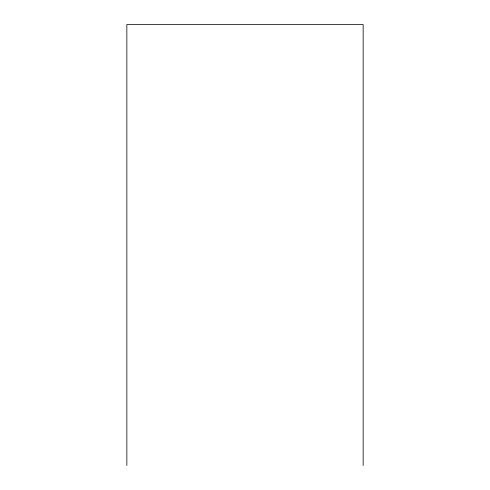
<?xml version="1.0" encoding="UTF-8"?>
<svg xmlns="http://www.w3.org/2000/svg" width="490" height="490" viewBox="0 0 490 490"><rect width="100%" height="100%" fill="white"/><g stroke="black" fill="none" stroke-linecap="round" stroke-linejoin="round"><path stroke-width="0.73" d="M363.145 465.5L363.145 24.5L126.855 24.5L126.855 465.5"/></g></svg>
